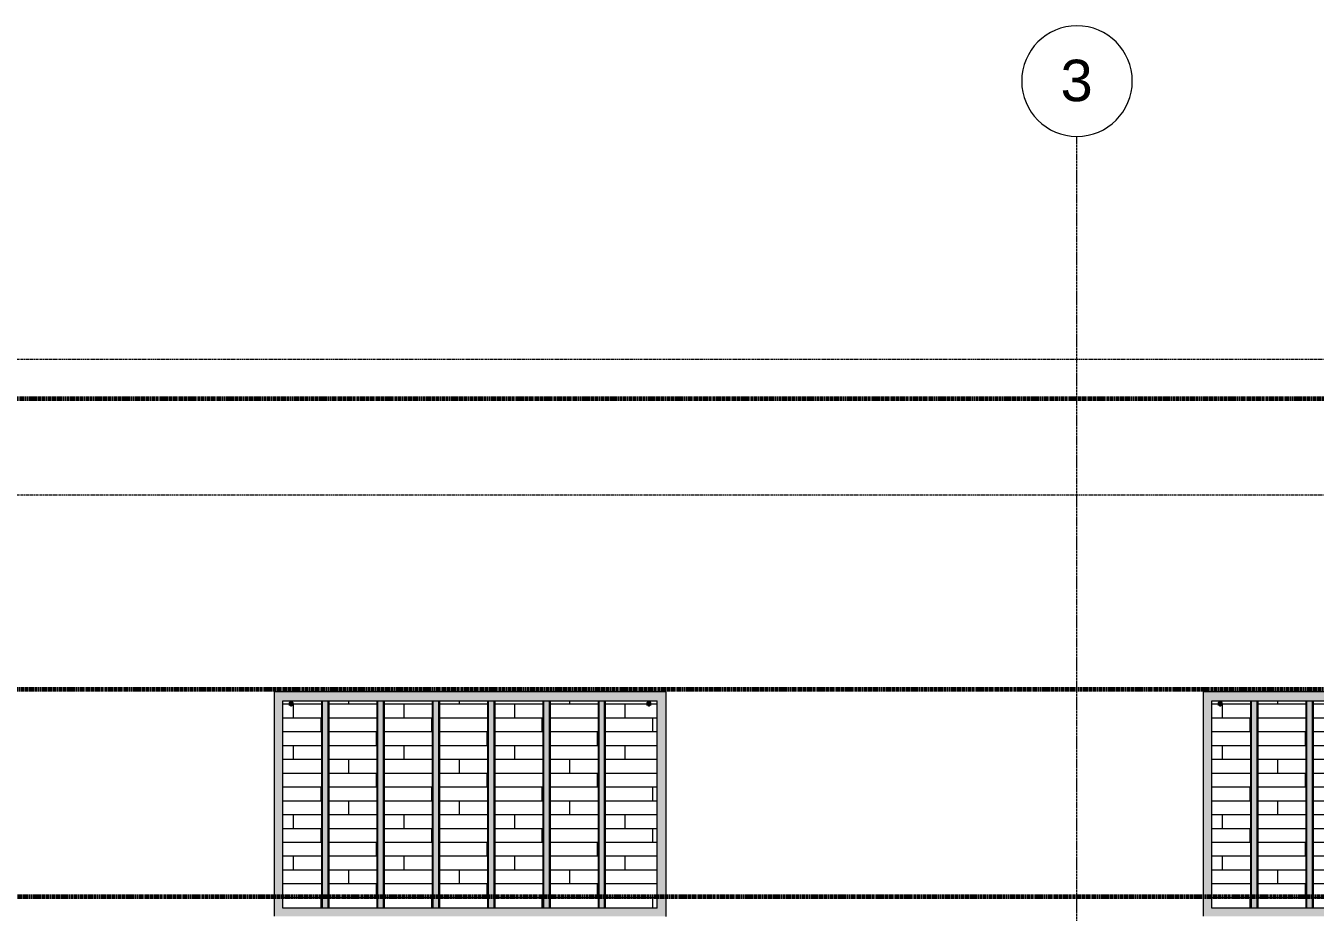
# Model space of a CAD drawing. Header units: inches. Extents: x -4169 to -1846, y 9706 to 12377.
# Drawn here: x -3131.5 to -2758.4, y 12120.1 to 12376.5 of the extents above; entities that cross this region are included whole.
import ezdxf

# ---------------------------------------------------------------- set-up
doc = ezdxf.new("R2010")
doc.units = ezdxf.units.IN
doc.header["$MEASUREMENT"] = 0
for name, pattern in [('Aligning Line 1_8_', [0.25, 0.125, -0.125]), ('Double Dash 3_8_', [1, 0.375, -0.125, 0.125, -0.125, 0.125, -0.125]), ('Grid Line 1_2_', [0.875, 0.5, -0.125, 0.125, -0.125]), ('Hidden 1_8_', [0.1875, 0.125, -0.0625])]:
    doc.linetypes.add(name, pattern=pattern)
for name, color, linetype, lineweight in [('0-1', 7, 'Continuous', 5), ('0-2', 50, 'Continuous', 18), ('0-3', 147, 'Aligning Line 1_8_', 9), ('0-4', 165, 'Continuous', 5), ('A-FLOR-PATT-1', 35, 'Continuous', 9), ('A-WALL-10', 135, 'Continuous', 18), ('A-WALL-11', 255, 'Continuous', 18), ('A-WALL-5', 50, 'Continuous', 18), ('C-PROP-LINE-1', 10, 'Double Dash 3_8_', 60), ('G-ANNO-SYMB-1', 147, 'Aligning Line 1_8_', 9), ('S-BEAM-1', 254, 'Continuous', 9), ('S-BEAM-2', 250, 'Hidden 1_8_', 9), ('S-BEAM-3', 250, 'Continuous', 9), ('S-GRID-1', 1, 'Grid Line 1_2_', 9), ('S-GRID-IDEN', 1, 'Continuous', 9), ('S-GRID-IDEN-1', 147, 'Continuous', 9)]:
    doc.layers.add(name, color=color, linetype=linetype, lineweight=lineweight)
doc.styles.add('Arial', font='arial.ttf', dxfattribs={"height": 12})

# ---------------------------------------------------------------- blocks, each defined once
blk = doc.blocks.new('CTR - 1st Phase - Unit Layouts_rvt-1-ENLARGED RCP - 2ND FLOOR PLAN')
at = {"layer": 'G-ANNO-SYMB-1'}
blk.add_line((-1910.95, 12240.75), (-4009.53, 12240.75), dxfattribs=at)
blk = doc.blocks.new('Walls 78 - Walls 1-2571251-ENLARGED RCP - 2ND FLOOR PLAN')
at = {"layer": 'A-WALL-10'}
for points in [[(-2785.88, 12180.34), (-2785.63, 12180.39), (-2785.53, 12180.46), (-2785.45, 12180.55), (-2785.4, 12180.65), (-2785.38, 12180.76), (-2785.4, 12180.87), (-2785.45, 12180.97), (-2785.53, 12181.06), (-2785.63, 12181.13), (-2785.88, 12181.19), (-2786.13, 12181.13), (-2786.23, 12181.06), (-2786.31, 12180.97), (-2786.36, 12180.87), (-2786.38, 12180.76), (-2786.36, 12180.65), (-2786.31, 12180.55), (-2786.23, 12180.46), (-2786.13, 12180.39), (-2786.01, 12180.35)], [(-2785.88, 12179.59), (-2785.75, 12179.61), (-2785.63, 12179.67), (-2785.52, 12179.77), (-2785.45, 12179.89), (-2785.4, 12180.03), (-2785.38, 12180.35), (-2785.4, 12180.65), (-2785.45, 12180.55), (-2785.53, 12180.46), (-2785.63, 12180.39), (-2785.88, 12180.34), (-2786.13, 12180.39), (-2786.23, 12180.46), (-2786.31, 12180.55), (-2786.36, 12180.65), (-2786.38, 12180.65), (-2786.36, 12180.03), (-2786.31, 12179.89), (-2786.23, 12179.77), (-2786.13, 12179.67), (-2786.01, 12179.61)]]:
    blk.add_hatch(color=256, dxfattribs=at).paths.add_polyline_path(points, flags=0)
at = {"layer": 'A-WALL-5'}
for p, q in [((-2786.38, 12179.95), (-2786.38, 12180.76)), ((-2785.38, 12180.76), (-2785.38, 12179.95))]:
    blk.add_line(p, q, dxfattribs=at)
for start_param, end_param in [(0, 3.141593), (3.141593, 6.283185)]:
    blk.add_ellipse((-2785.88, 12180.76), major_axis=(0.5, 0), ratio=0.848048, start_param=start_param, end_param=end_param, dxfattribs=at)
blk = doc.blocks.new('Walls 140 - Walls 3-2571305-ENLARGED RCP - 2ND FLOOR PLAN')
at = {"layer": 'A-WALL-11'}
h = blk.add_hatch(color=256, dxfattribs=at)
h.paths.add_polyline_path([(-2687.57, 12118.91), (-2677.46, 12118.91), (-2677.46, 12183.84), (-2790.79, 12183.84), (-2790.78, 12118.96), (-2753.31, 12118.96), (-2753.31, 12118.91), (-2752.94, 12118.91), (-2752.94, 12118.96), (-2714.91, 12118.96), (-2714.91, 12118.91)], flags=0)
h.paths.add_polyline_path([(-2687.57, 12121.31), (-2788.26, 12121.31), (-2788.26, 12181.31), (-2679.99, 12181.31), (-2679.99, 12121.31)], flags=0)
at = {"layer": 'A-WALL-5'}
for p, q in [((-2677.46, 12183.84), (-2790.79, 12183.84)), ((-2790.79, 12183.84), (-2790.79, 12118.96)), ((-2788.26, 12121.31), (-2788.26, 12181.31)), ((-2788.26, 12181.31), (-2679.99, 12181.31)), ((-2679.99, 12121.31), (-2679.99, 12181.31)), ((-2677.46, 12183.84), (-2677.46, 12118.91)), ((-2679.99, 12121.31), (-2788.26, 12121.31))]:
    blk.add_line(p, q, dxfattribs=at)
blk = doc.blocks.new('CISC HSS Rectangular_CSA G40_21_ - HS102x51x4_8-2566941-ENLARGED RCP - 2ND FLOOR PLAN')
at = {"layer": 'S-BEAM-1'}
for points in [[(30, 1), (-30, 0.99), (-30, 0.62), (30, 0.62), (30, 0.99)], [(30, -0.02), (30, 0.62), (-30, 0.62), (-30, -0.62), (30, -0.62)], [(30, -1), (30, -0.62), (-30, -0.62), (-30, -1), (22.04, -1)]]:
    blk.add_hatch(color=256, dxfattribs=at).paths.add_polyline_path(points, flags=0)
at = {"layer": 'S-BEAM-2'}
for p, q in [((30, 0.81), (-30, 0.81)), ((30, -0.81), (-30, -0.81))]:
    blk.add_line(p, q, dxfattribs=at)
at = {"layer": 'S-BEAM-3'}
for p, q in [((-30, 1), (30, 1)), ((30, -1), (-30, -1))]:
    blk.add_line(p, q, dxfattribs=at)
blk = doc.blocks.new('Walls 73 - Walls 1-2571500-ENLARGED RCP - 2ND FLOOR PLAN')
at = {"layer": 'A-WALL-10'}
for points in [[(-2951.19, 12180.34), (-2950.94, 12180.39), (-2950.83, 12180.46), (-2950.75, 12180.55), (-2950.7, 12180.65), (-2950.69, 12180.76), (-2950.7, 12180.87), (-2950.75, 12180.97), (-2950.83, 12181.06), (-2950.94, 12181.13), (-2951.19, 12181.19), (-2951.44, 12181.13), (-2951.54, 12181.06), (-2951.62, 12180.97), (-2951.67, 12180.87), (-2951.69, 12180.76), (-2951.67, 12180.65), (-2951.62, 12180.55), (-2951.54, 12180.46), (-2951.44, 12180.39), (-2951.31, 12180.35)], [(-2951.19, 12179.59), (-2951.05, 12179.61), (-2950.93, 12179.67), (-2950.83, 12179.77), (-2950.75, 12179.89), (-2950.7, 12180.03), (-2950.69, 12180.39), (-2950.7, 12180.65), (-2950.75, 12180.55), (-2950.83, 12180.46), (-2950.94, 12180.39), (-2951.19, 12180.34), (-2951.44, 12180.39), (-2951.54, 12180.46), (-2951.62, 12180.55), (-2951.67, 12180.65), (-2951.69, 12180.65), (-2951.67, 12180.03), (-2951.62, 12179.89), (-2951.54, 12179.77), (-2951.43, 12179.67), (-2951.31, 12179.61)]]:
    blk.add_hatch(color=256, dxfattribs=at).paths.add_polyline_path(points, flags=0)
at = {"layer": 'A-WALL-5'}
for p, q in [((-2951.69, 12179.95), (-2951.69, 12180.76)), ((-2950.69, 12180.76), (-2950.69, 12179.95))]:
    blk.add_line(p, q, dxfattribs=at)
for start_param, end_param in [(0, 3.141593), (3.141593, 6.283185)]:
    blk.add_ellipse((-2951.19, 12180.76), major_axis=(0.5, 0), ratio=0.848048, start_param=start_param, end_param=end_param, dxfattribs=at)
blk = doc.blocks.new('Walls 74 - Walls 1-2571515-ENLARGED RCP - 2ND FLOOR PLAN')
at = {"layer": 'A-WALL-10'}
for points in [[(-3054.68, 12180.34), (-3054.43, 12180.39), (-3054.33, 12180.46), (-3054.25, 12180.55), (-3054.2, 12180.65), (-3054.18, 12180.76), (-3054.2, 12180.87), (-3054.25, 12180.97), (-3054.33, 12181.06), (-3054.43, 12181.13), (-3054.68, 12181.19), (-3054.93, 12181.13), (-3055.03, 12181.06), (-3055.11, 12180.97), (-3055.16, 12180.87), (-3055.18, 12180.76), (-3055.16, 12180.65), (-3055.11, 12180.55), (-3055.03, 12180.46), (-3054.93, 12180.39), (-3054.81, 12180.35)], [(-3054.68, 12179.59), (-3054.55, 12179.61), (-3054.43, 12179.67), (-3054.32, 12179.77), (-3054.25, 12179.89), (-3054.2, 12180.03), (-3054.18, 12180.39), (-3054.2, 12180.65), (-3054.25, 12180.55), (-3054.33, 12180.46), (-3054.43, 12180.39), (-3054.68, 12180.34), (-3054.93, 12180.39), (-3055.03, 12180.46), (-3055.11, 12180.55), (-3055.16, 12180.65), (-3055.18, 12180.65), (-3055.16, 12180.03), (-3055.11, 12179.89), (-3055.03, 12179.77), (-3054.93, 12179.67), (-3054.81, 12179.61)]]:
    blk.add_hatch(color=256, dxfattribs=at).paths.add_polyline_path(points, flags=0)
at = {"layer": 'A-WALL-5'}
for p, q in [((-3055.18, 12179.95), (-3055.18, 12180.76)), ((-3054.18, 12180.76), (-3054.18, 12179.95))]:
    blk.add_line(p, q, dxfattribs=at)
for start_param, end_param in [(0, 3.141593), (3.141593, 6.283185)]:
    blk.add_ellipse((-3054.68, 12180.76), major_axis=(0.5, 0), ratio=0.848048, start_param=start_param, end_param=end_param, dxfattribs=at)
blk = doc.blocks.new('Walls 141 - Walls 3-2571569-ENLARGED RCP - 2ND FLOOR PLAN')
at = {"layer": 'A-WALL-11'}
h = blk.add_hatch(color=256, dxfattribs=at)
h.paths.add_polyline_path([(-2957.69, 12118.91), (-2946.26, 12118.91), (-2946.26, 12183.84), (-3059.59, 12183.84), (-3059.58, 12118.96), (-3022.11, 12118.96), (-3022.11, 12118.91), (-3021.74, 12118.91), (-3021.74, 12118.96), (-2983.71, 12118.96), (-2983.71, 12118.91)], flags=0)
h.paths.add_polyline_path([(-2957.69, 12121.31), (-3057.06, 12121.31), (-3057.06, 12181.31), (-2948.79, 12181.31), (-2948.79, 12121.31)], flags=0)
at = {"layer": 'A-WALL-5'}
for p, q in [((-2946.26, 12183.84), (-3059.59, 12183.84)), ((-3059.59, 12183.84), (-3059.59, 12118.96)), ((-3057.06, 12121.31), (-3057.06, 12181.31)), ((-3057.06, 12181.31), (-2948.79, 12181.31)), ((-2948.79, 12121.31), (-2948.79, 12181.31)), ((-2946.26, 12183.84), (-2946.26, 12118.91)), ((-2948.79, 12121.31), (-3057.06, 12121.31))]:
    blk.add_line(p, q, dxfattribs=at)
blk = doc.blocks.new('Family - ___-1878357-ENLARGED RCP - 2ND FLOOR PLAN')
at = {"layer": 'C-PROP-LINE-1'}
for p, q in [((-3989.61, 12268.69), (-1910.95, 12268.69)), ((-3929.52, 12184.69), (-1910.95, 12184.69)), ((-3869.45, 12124.69), (-1910.95, 12124.69))]:
    blk.add_line(p, q, dxfattribs=at)
blk = doc.blocks.new('Grid - Grid Head - Circle-50561-ENLARGED RCP - 2ND FLOOR PLAN')
at = {"layer": 'S-GRID-IDEN-1'}
for start, end in [(360, 180), (180, 360)]:
    blk.add_arc((0, 0), 0.25, start, end, dxfattribs=at)
blk = doc.blocks.new('CTR - 1st Phase - Shell_rvt-1-ENLARGED RCP - 2ND FLOOR PLAN')
at = {"layer": 'A-FLOR-PATT-1'}
h = blk.add_hatch(dxfattribs=at)
h.set_pattern_fill('FP_40', color=256, style=0, pattern_type=2)
h.set_pattern_definition([(180, (-3054.02, 12240.389), (5e-16, 4), []), (90, (-3054.02, 12240.389), (8, 8), [4, -28]), (90, (-3070.02, 12244.389), (8, 8), [4, -28])])
h.paths.add_polyline_path([(-3057.06, 12121.31), (-3045.79, 12121.31), (-3045.79, 12181.31), (-3057.06, 12181.31), (-3057.06, 12129.27)], flags=0)
h.paths.add_polyline_path([(-3043.79, 12121.31), (-3029.79, 12121.31), (-3029.79, 12181.31), (-3043.79, 12181.31), (-3043.79, 12129.27)], flags=0)
h.paths.add_polyline_path([(-2979.79, 12121.31), (-2965.79, 12121.31), (-2965.79, 12181.31), (-2979.79, 12181.31), (-2979.79, 12129.27)], flags=0)
h.paths.add_polyline_path([(-3027.79, 12121.31), (-3013.79, 12121.31), (-3013.79, 12181.31), (-3027.79, 12181.31), (-3027.79, 12129.27)], flags=0)
h.paths.add_polyline_path([(-2963.79, 12121.31), (-2948.79, 12121.31), (-2948.79, 12181.31), (-2963.79, 12181.31), (-2963.79, 12129.27)], flags=0)
h.paths.add_polyline_path([(-2983.02, 12121.31), (-2981.79, 12121.31), (-2981.79, 12181.31), (-2995.79, 12181.31), (-2995.79, 12121.31), (-2991.46, 12121.31)], flags=0)
h.paths.add_polyline_path([(-2997.79, 12121.31), (-2997.79, 12181.31), (-3011.79, 12181.31), (-3011.79, 12121.31), (-2999.9, 12121.31)], flags=0)
h.paths.add_polyline_path([(-3054.68, 12179.59), (-3054.81, 12179.61), (-3054.93, 12179.67), (-3055.03, 12179.77), (-3055.11, 12179.89), (-3055.16, 12180.03), (-3055.18, 12180.39), (-3055.16, 12180.87), (-3055.11, 12180.97), (-3055.03, 12181.06), (-3054.93, 12181.13), (-3054.68, 12181.19), (-3054.43, 12181.13), (-3054.33, 12181.06), (-3054.25, 12180.97), (-3054.2, 12180.87), (-3054.18, 12180.65), (-3054.2, 12180.03), (-3054.25, 12179.89), (-3054.33, 12179.77), (-3054.43, 12179.67), (-3054.55, 12179.61)], flags=0)
h.paths.add_polyline_path([(-2951.19, 12179.59), (-2951.31, 12179.61), (-2951.44, 12179.67), (-2951.54, 12179.77), (-2951.62, 12179.89), (-2951.67, 12180.03), (-2951.69, 12180.39), (-2951.67, 12180.87), (-2951.62, 12180.97), (-2951.54, 12181.06), (-2951.44, 12181.13), (-2951.19, 12181.19), (-2950.94, 12181.13), (-2950.83, 12181.06), (-2950.75, 12180.97), (-2950.7, 12180.87), (-2950.69, 12180.65), (-2950.7, 12180.03), (-2950.75, 12179.89), (-2950.83, 12179.77), (-2950.94, 12179.67), (-2951.06, 12179.61)], flags=0)
h = blk.add_hatch(dxfattribs=at)
h.set_pattern_fill('FP_39', color=256, style=0, pattern_type=2)
h.set_pattern_definition([(180, (-2785.22, 12240.389), (5e-16, 4), []), (90, (-2785.22, 12240.389), (8, 8), [4, -28]), (90, (-2801.22, 12244.389), (8, 8), [4, -28])])
h.paths.add_polyline_path([(-2788.26, 12121.31), (-2776.99, 12121.31), (-2776.99, 12181.31), (-2788.26, 12181.31), (-2788.26, 12129.27)], flags=0)
h.paths.add_polyline_path([(-2774.99, 12121.31), (-2760.99, 12121.31), (-2760.99, 12181.31), (-2774.99, 12181.31), (-2774.99, 12129.27)], flags=0)
h.paths.add_polyline_path([(-2712.99, 12121.31), (-2712.99, 12181.31), (-2726.99, 12181.31), (-2726.99, 12121.31), (-2721.33, 12121.31)], flags=0)
h.paths.add_polyline_path([(-2710.99, 12121.31), (-2696.99, 12121.31), (-2696.99, 12181.31), (-2710.99, 12181.31), (-2710.99, 12129.27)], flags=0)
h.paths.add_polyline_path([(-2758.99, 12121.31), (-2744.99, 12121.31), (-2744.99, 12181.31), (-2758.99, 12181.31), (-2758.99, 12129.27)], flags=0)
h.paths.add_polyline_path([(-2694.99, 12121.31), (-2679.99, 12121.31), (-2679.99, 12181.31), (-2694.99, 12181.31), (-2694.99, 12129.27)], flags=0)
h.paths.add_polyline_path([(-2728.99, 12121.31), (-2728.99, 12181.31), (-2742.99, 12181.31), (-2742.99, 12121.31), (-2729.77, 12121.31)], flags=0)
h.paths.add_polyline_path([(-2682.39, 12179.59), (-2682.51, 12179.61), (-2682.64, 12179.67), (-2682.74, 12179.77), (-2682.82, 12179.89), (-2682.87, 12180.03), (-2682.89, 12180.39), (-2682.87, 12180.87), (-2682.82, 12180.97), (-2682.74, 12181.06), (-2682.64, 12181.13), (-2682.39, 12181.19), (-2682.14, 12181.13), (-2682.03, 12181.06), (-2681.95, 12180.97), (-2681.9, 12180.87), (-2681.89, 12180.65), (-2681.9, 12180.03), (-2681.95, 12179.89), (-2682.03, 12179.77), (-2682.14, 12179.67), (-2682.26, 12179.61)], flags=0)
h.paths.add_polyline_path([(-2785.88, 12179.59), (-2786.01, 12179.61), (-2786.13, 12179.67), (-2786.23, 12179.77), (-2786.31, 12179.89), (-2786.36, 12180.03), (-2786.38, 12180.39), (-2786.36, 12180.87), (-2786.31, 12180.97), (-2786.23, 12181.06), (-2786.13, 12181.13), (-2785.88, 12181.19), (-2785.63, 12181.13), (-2785.53, 12181.06), (-2785.45, 12180.97), (-2785.4, 12180.87), (-2785.38, 12180.65), (-2785.4, 12180.03), (-2785.45, 12179.89), (-2785.53, 12179.77), (-2785.63, 12179.67), (-2785.75, 12179.61)], flags=0)
at = {"layer": 'G-ANNO-SYMB-1'}
blk.add_line((-1926.95, 12280.06), (-4071.96, 12280.06), dxfattribs=at)
at = {"layer": 'S-GRID-1'}
blk.add_line((-2827.32, 9836.18), (-2827.32, 12344.54), dxfattribs=at)
at = {"layer": '0-2'}
for name in ['Walls 141 - Walls 3-2571569-ENLARGED RCP - 2ND FLOOR PLAN', 'Walls 74 - Walls 1-2571515-ENLARGED RCP - 2ND FLOOR PLAN', 'Walls 73 - Walls 1-2571500-ENLARGED RCP - 2ND FLOOR PLAN', 'Walls 140 - Walls 3-2571305-ENLARGED RCP - 2ND FLOOR PLAN', 'Walls 78 - Walls 1-2571251-ENLARGED RCP - 2ND FLOOR PLAN']:
    blk.add_blockref(name, (0, 0), dxfattribs=at)
at = {"layer": '0-2', "rotation": 270}
for p in [(-3044.79, 12151.31), (-3028.79, 12151.31), (-3012.79, 12151.31), (-2996.79, 12151.31), (-2980.79, 12151.31), (-2964.79, 12151.31), (-2775.99, 12151.31), (-2759.99, 12151.31)]:
    blk.add_blockref('CISC HSS Rectangular_CSA G40_21_ - HS102x51x4_8-2566941-ENLARGED RCP - 2ND FLOOR PLAN', p, dxfattribs=at)
at = {"layer": '0-3'}
blk.add_blockref('Family - ___-1878357-ENLARGED RCP - 2ND FLOOR PLAN', (0, 0), dxfattribs=at)
at = {"layer": '0-4', "xscale": 63.99999999999997, "yscale": 63.99999999999997, "zscale": 63.99999999999997}
blk.add_blockref('Grid - Grid Head - Circle-50561-ENLARGED RCP - 2ND FLOOR PLAN', (-2827.32, 12360.54), dxfattribs=at)
at = {"layer": 'S-GRID-IDEN', "insert": (-2832.08, 12366.73), "char_height": 12, "width": 11.312, "attachment_point": 1, "style": 'Arial'}
blk.add_mtext('3', dxfattribs=at)

msp = doc.modelspace()

# ---------------------------------------------------------------- block references
at = {"layer": '0-1'}
for name in ['CTR - 1st Phase - Shell_rvt-1-ENLARGED RCP - 2ND FLOOR PLAN', 'CTR - 1st Phase - Unit Layouts_rvt-1-ENLARGED RCP - 2ND FLOOR PLAN']:
    msp.add_blockref(name, (0, 0), dxfattribs=at)

doc.saveas('drawing.dxf')
